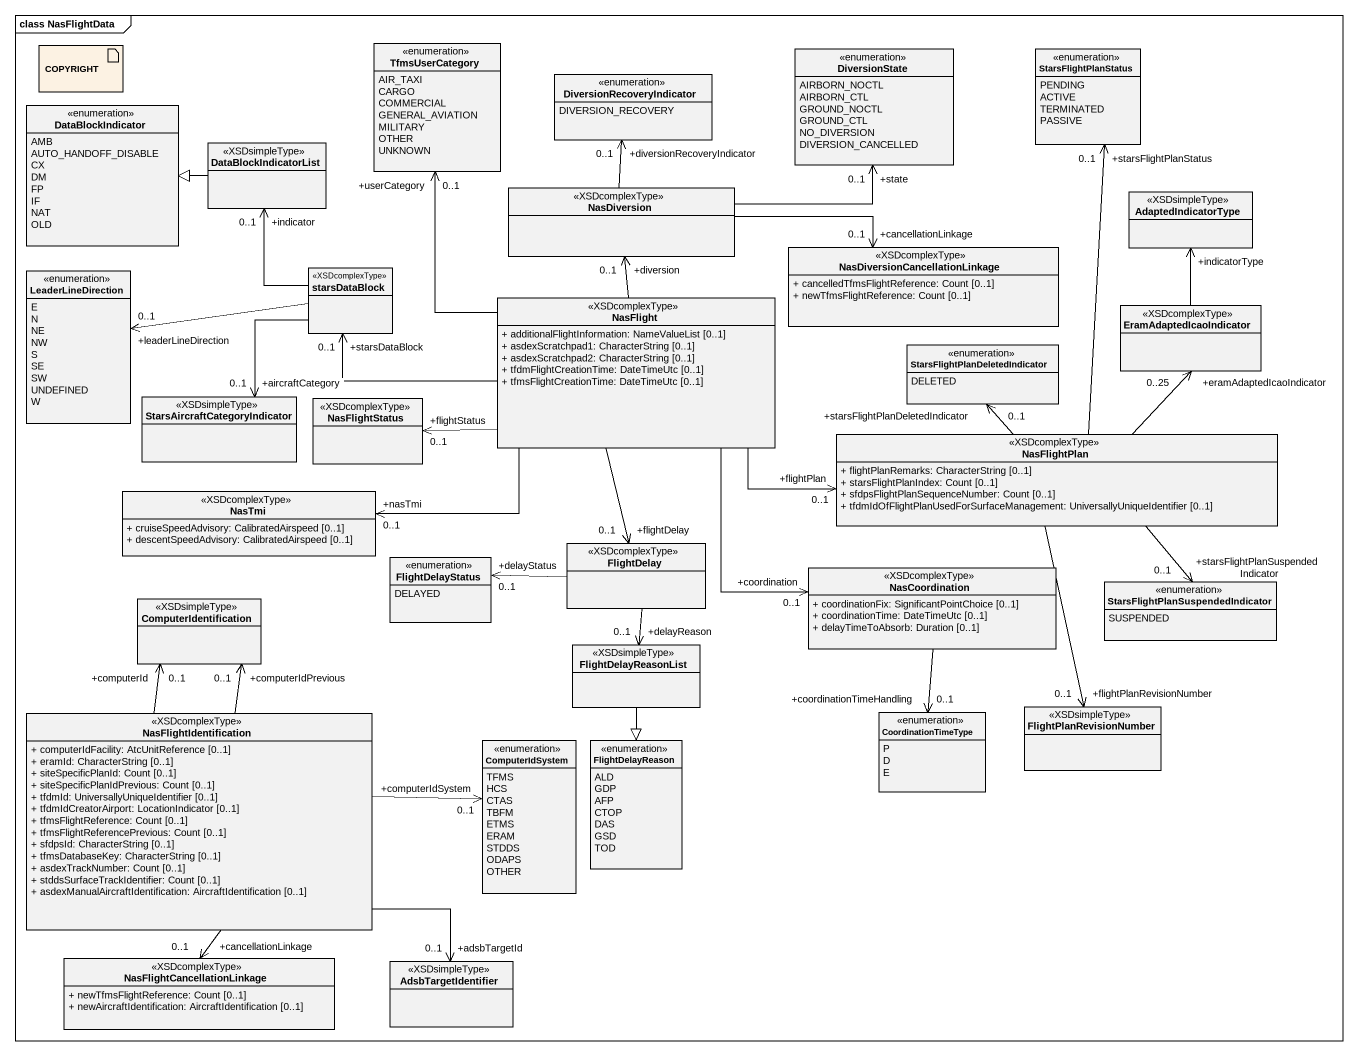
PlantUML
@startuml
mainframe class NasFlightData
allowmixing
hide circle
hide empty members
skinparam classAttributeIconSize 0
artifact COPYRIGHT #FCF2E3
enum TfmsUserCategory {
  AIR_TAXI
  CARGO
  COMMERCIAL
  GENERAL_AVIATION
  MILITARY
  OTHER
  UNKNOWN
}
enum DiversionState {
  AIRBORN_NOCTL
  AIRBORN_CTL
  GROUND_NOCTL
  GROUND_CTL
  NO_DIVERSION
  DIVERSION_CANCELLED
}
enum StarsFlightPlanStatus {
  PENDING
  ACTIVE
  TERMINATED
  PASSIVE
}
enum DiversionRecoveryIndicator {
  DIVERSION_RECOVERY
}
enum DataBlockIndicator {
  AMB
  AUTO_HANDOFF_DISABLE
  CX
  DM
  FP
  IF
  NAT
  OLD
}
class DataBlockIndicatorList <<XSDsimpleType>>
class NasDiversion <<XSDcomplexType>>
class AdaptedIndicatorType <<XSDsimpleType>>
class "NasDiversionCancellationLinkage" as NasDiversionCancellationLink <<XSDcomplexType>> {
  + cancelledTfmsFlightReference: Count [0..1]
  + newTfmsFlightReference: Count [0..1]
}
enum LeaderLineDirection {
  E
  N
  NE
  NW
  S
  SE
  SW
  UNDEFINED
  W
}
class starsDataBlock <<XSDcomplexType>>
class NasFlight <<XSDcomplexType>> {
  + additionalFlightInformation: NameValueList [0..1]
  + asdexScratchpad1: CharacterString [0..1]
  + asdexScratchpad2: CharacterString [0..1]
  + tfdmFlightCreationTime: DateTimeUtc [0..1]
  + tfmsFlightCreationTime: DateTimeUtc [0..1]
}
enum "StarsFlightPlanDeletedIndicator" as StarsFlightPlanDeletedIndica {
  DELETED
}
class EramAdaptedIcaoIndicator <<XSDcomplexType>>
class "StarsAircraftCategoryIndicator" as StarsAircraftCategoryIndicat <<XSDsimpleType>>
class NasFlightStatus <<XSDcomplexType>>
class NasFlightPlan <<XSDcomplexType>> {
  + flightPlanRemarks: CharacterString [0..1]
  + starsFlightPlanIndex: Count [0..1]
  + sfdpsFlightPlanSequenceNumber: Count [0..1]
  + tfdmIdOfFlightPlanUsedForSurfaceManagement: UniversallyUniqueIdentifier [0..1]
}
class NasTmi <<XSDcomplexType>> {
  + cruiseSpeedAdvisory: CalibratedAirspeed [0..1]
  + descentSpeedAdvisory: CalibratedAirspeed [0..1]
}
enum FlightDelayStatus {
  DELAYED
}
class FlightDelay <<XSDcomplexType>>
class ComputerIdentification <<XSDsimpleType>>
class NasCoordination <<XSDcomplexType>> {
  + coordinationFix: SignificantPointChoice [0..1]
  + coordinationTime: DateTimeUtc [0..1]
  + delayTimeToAbsorb: Duration [0..1]
}
enum "StarsFlightPlanSuspendedIndicator" as StarsFlightPlanSuspendedIndi {
  SUSPENDED
}
class FlightDelayReasonList <<XSDsimpleType>>
class NasFlightIdentification <<XSDcomplexType>> {
  + computerIdFacility: AtcUnitReference [0..1]
  + eramId: CharacterString [0..1]
  + siteSpecificPlanId: Count [0..1]
  + siteSpecificPlanIdPrevious: Count [0..1]
  + tfdmId: UniversallyUniqueIdentifier [0..1]
  + tfdmIdCreatorAirport: LocationIndicator [0..1]
  + tfmsFlightReference: Count [0..1]
  + tfmsFlightReferencePrevious: Count [0..1]
  + sfdpsId: CharacterString [0..1]
  + tfmsDatabaseKey: CharacterString [0..1]
  + asdexTrackNumber: Count [0..1]
  + stddsSurfaceTrackIdentifier: Count [0..1]
  + asdexManualAircraftIdentification: AircraftIdentification [0..1]
}
enum CoordinationTimeType {
  P
  D
  E
}
class FlightPlanRevisionNumber <<XSDsimpleType>>
enum ComputerIdSystem {
  TFMS
  HCS
  CTAS
  TBFM
  ETMS
  ERAM
  STDDS
  ODAPS
  OTHER
}
enum FlightDelayReason {
  ALD
  GDP
  AFP
  CTOP
  DAS
  GSD
  TOD
}
class NasFlightCancellationLinkage <<XSDcomplexType>> {
  + newTfmsFlightReference: Count [0..1]
  + newAircraftIdentification: AircraftIdentification [0..1]
}
class AdsbTargetIdentifier <<XSDsimpleType>>
DataBlockIndicatorList -left-|> DataBlockIndicator
NasDiversion -right-> "+state\n0..1" DiversionState
NasDiversion -up-> "+diversionRecoveryIndicator\n0..1" DiversionRecoveryIndicator
NasDiversion -right-> "+cancellationLinkage\n0..1" NasDiversionCancellationLink
starsDataBlock -up-> "+indicator\n0..1" DataBlockIndicatorList
starsDataBlock -left-> "+leaderLineDirection\n0..1" LeaderLineDirection
starsDataBlock --> "+aircraftCategory\n0..1" StarsAircraftCategoryIndicat
NasFlight -up-> "+userCategory\n0..1" TfmsUserCategory
NasFlight -up-> "+diversion\n0..1" NasDiversion
NasFlight -left-> "+starsDataBlock\n0..1" starsDataBlock
NasFlight -left-> "+flightStatus\n0..1" NasFlightStatus
NasFlight -right-> "+flightPlan\n0..1" NasFlightPlan
NasFlight -left-> "+nasTmi\n0..1" NasTmi
NasFlight --> "+flightDelay\n0..1" FlightDelay
NasFlight --> "+coordination\n0..1" NasCoordination
EramAdaptedIcaoIndicator -up-> "+indicatorType" AdaptedIndicatorType
NasFlightPlan -up-> "+starsFlightPlanStatus\n0..1" StarsFlightPlanStatus
NasFlightPlan -up-> "+starsFlightPlanDeletedIndicator\n0..1" StarsFlightPlanDeletedIndica
NasFlightPlan -up-> "+eramAdaptedIcaoIndicator\n0..25" EramAdaptedIcaoIndicator
NasFlightPlan --> "+starsFlightPlanSuspendedIndicator\n0..1" StarsFlightPlanSuspendedIndi
NasFlightPlan --> "+flightPlanRevisionNumber\n0..1" FlightPlanRevisionNumber
FlightDelay -left-> "+delayStatus\n0..1" FlightDelayStatus
FlightDelay --> "+delayReason\n0..1" FlightDelayReasonList
NasCoordination --> "+coordinationTimeHandling\n0..1" CoordinationTimeType
FlightDelayReasonList --|> FlightDelayReason
NasFlightIdentification -up-> "+computerIdPrevious\n0..1" ComputerIdentification
NasFlightIdentification -up-> "+computerId\n0..1" ComputerIdentification
NasFlightIdentification -right-> "+computerIdSystem\n0..1" ComputerIdSystem
NasFlightIdentification --> "+cancellationLinkage\n0..1" NasFlightCancellationLinkage
NasFlightIdentification --> "+adsbTargetId\n0..1" AdsbTargetIdentifier
@enduml
